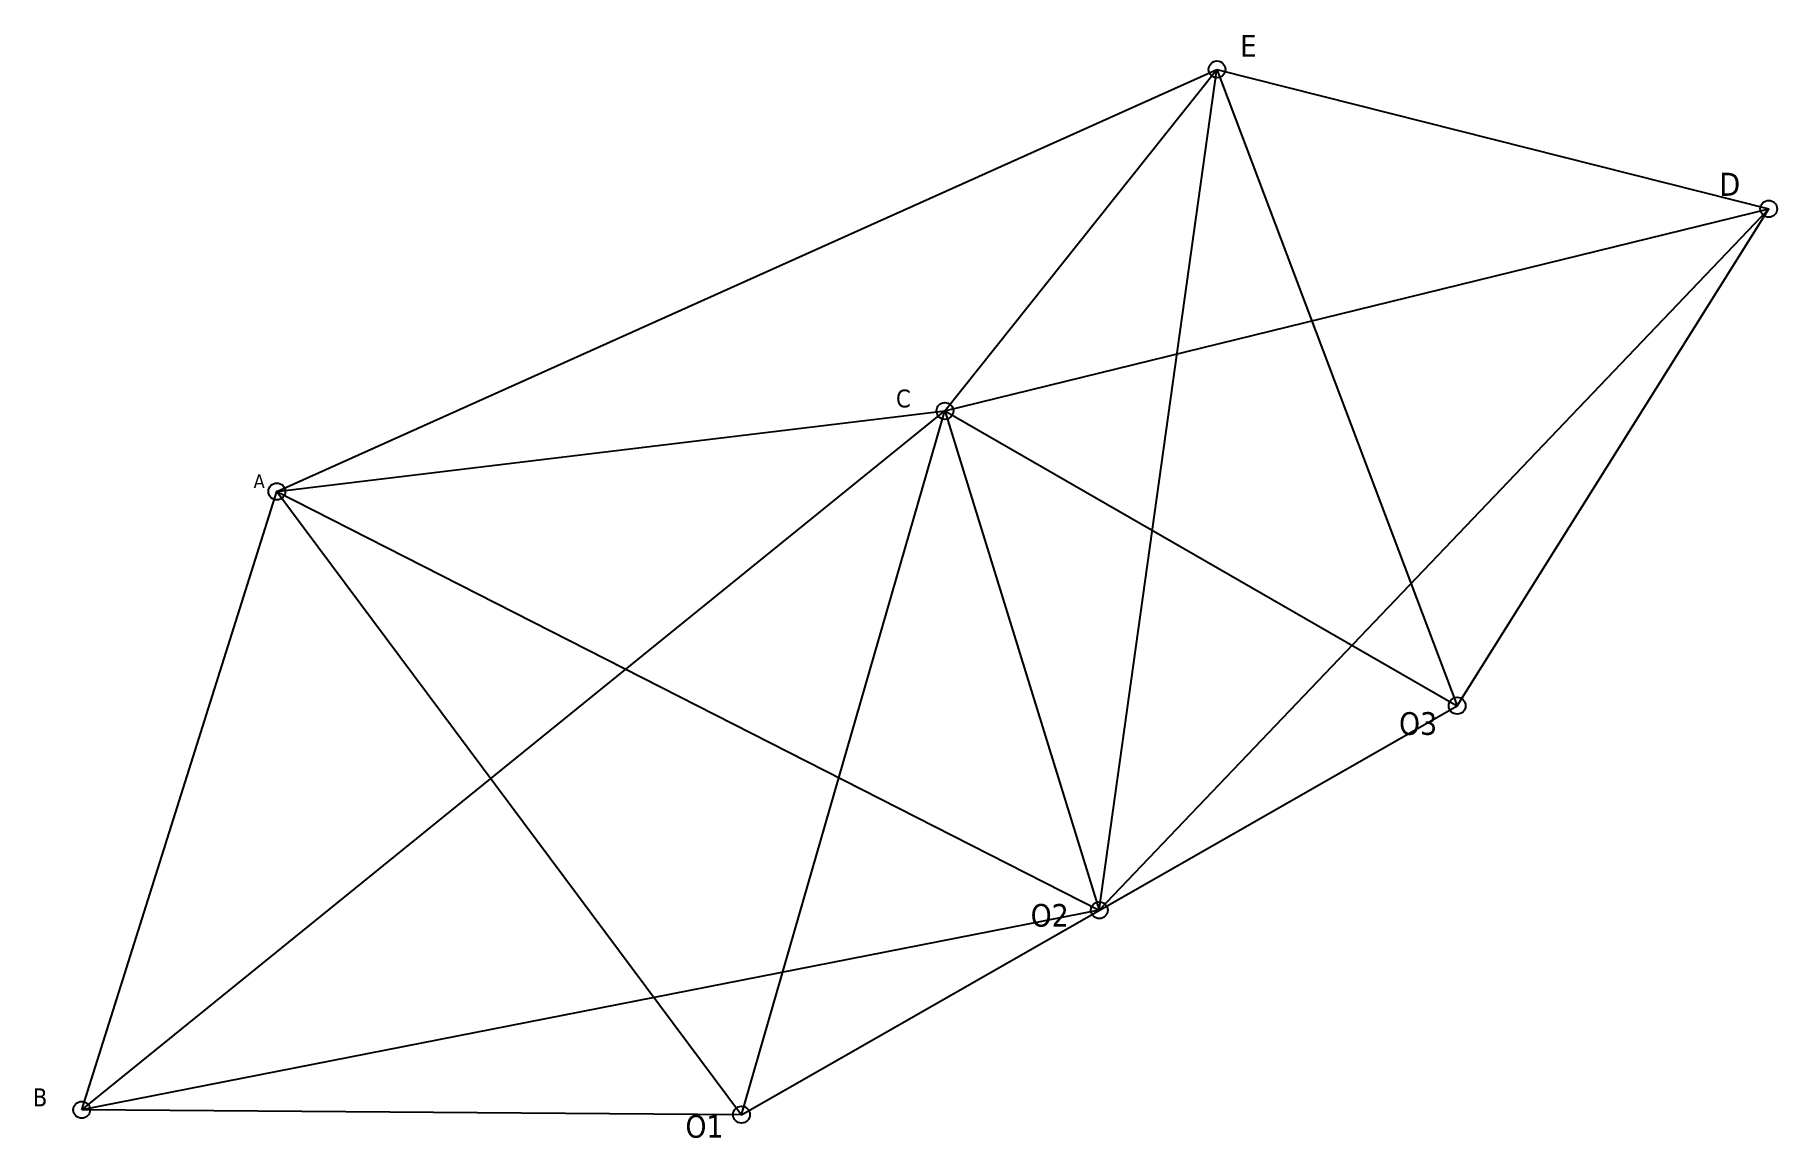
# Model space of a CAD drawing. Header units: inches. Extents: x 416 to 623, y 497 to 628.
import ezdxf

# ---------------------------------------------------------------- set-up
doc = ezdxf.new("R2010")
doc.units = ezdxf.units.IN
doc.header["$MEASUREMENT"] = 0
doc.styles.get("Standard").update_dxf_attribs({"font": 'tahoma.ttf'})

msp = doc.modelspace()

# ---------------------------------------------------------------- linework, layer by layer
for p, q in [((444.8, 574.07), (556.49, 624.25)), ((524.17, 583.65), (556.49, 624.25)), ((542.51, 524.3), (556.49, 624.25)), ((556.49, 624.25), (622.04, 607.67)), ((556.49, 624.25), (585.02, 548.61)), ((524.17, 583.65), (622.04, 607.67)), ((622.04, 607.67), (542.51, 524.3)), ((585.02, 548.61), (622.04, 607.67)), ((421.61, 500.58), (524.17, 583.65)), ((444.8, 574.07), (524.17, 583.65)), ((500, 500), (524.17, 583.65)), ((524.17, 583.65), (542.51, 524.3)), ((524.17, 583.65), (585.02, 548.61)), ((421.61, 500.58), (444.8, 574.07)), ((444.8, 574.07), (500, 500)), ((444.8, 574.07), (542.51, 524.3)), ((500, 500), (585.02, 548.61)), ((542.51, 524.3), (421.61, 500.58)), ((500, 500), (421.61, 500.58))]:
    msp.add_line(p, q)
for centre in [(556.49, 624.25), (622.04, 607.67), (524.17, 583.65), (444.8, 574.07), (585.02, 548.61), (542.51, 524.3), (421.61, 500.58), (500, 500)]:
    msp.add_circle(centre, 1)
msp.add_point((444.8, 574.07))

# ---------------------------------------------------------------- texts
for s, height, p in [('E', 2.6, (559.25, 625.75)), ('D', 2.75, (616.16, 609.22)), ('C', 2.12, (518.35, 584.07)), ('A', 1.63, (442.04, 574.5)), ('O3', 2.694, (578.12, 545.15)), ('O2', 2.694, (534.35, 522.35)), ('B', 2.12, (415.8, 501)), ('O1', 2.694, (493.34, 497.26))]:
    msp.add_text(s, height=height).set_placement(p)

doc.saveas('drawing.dxf')
